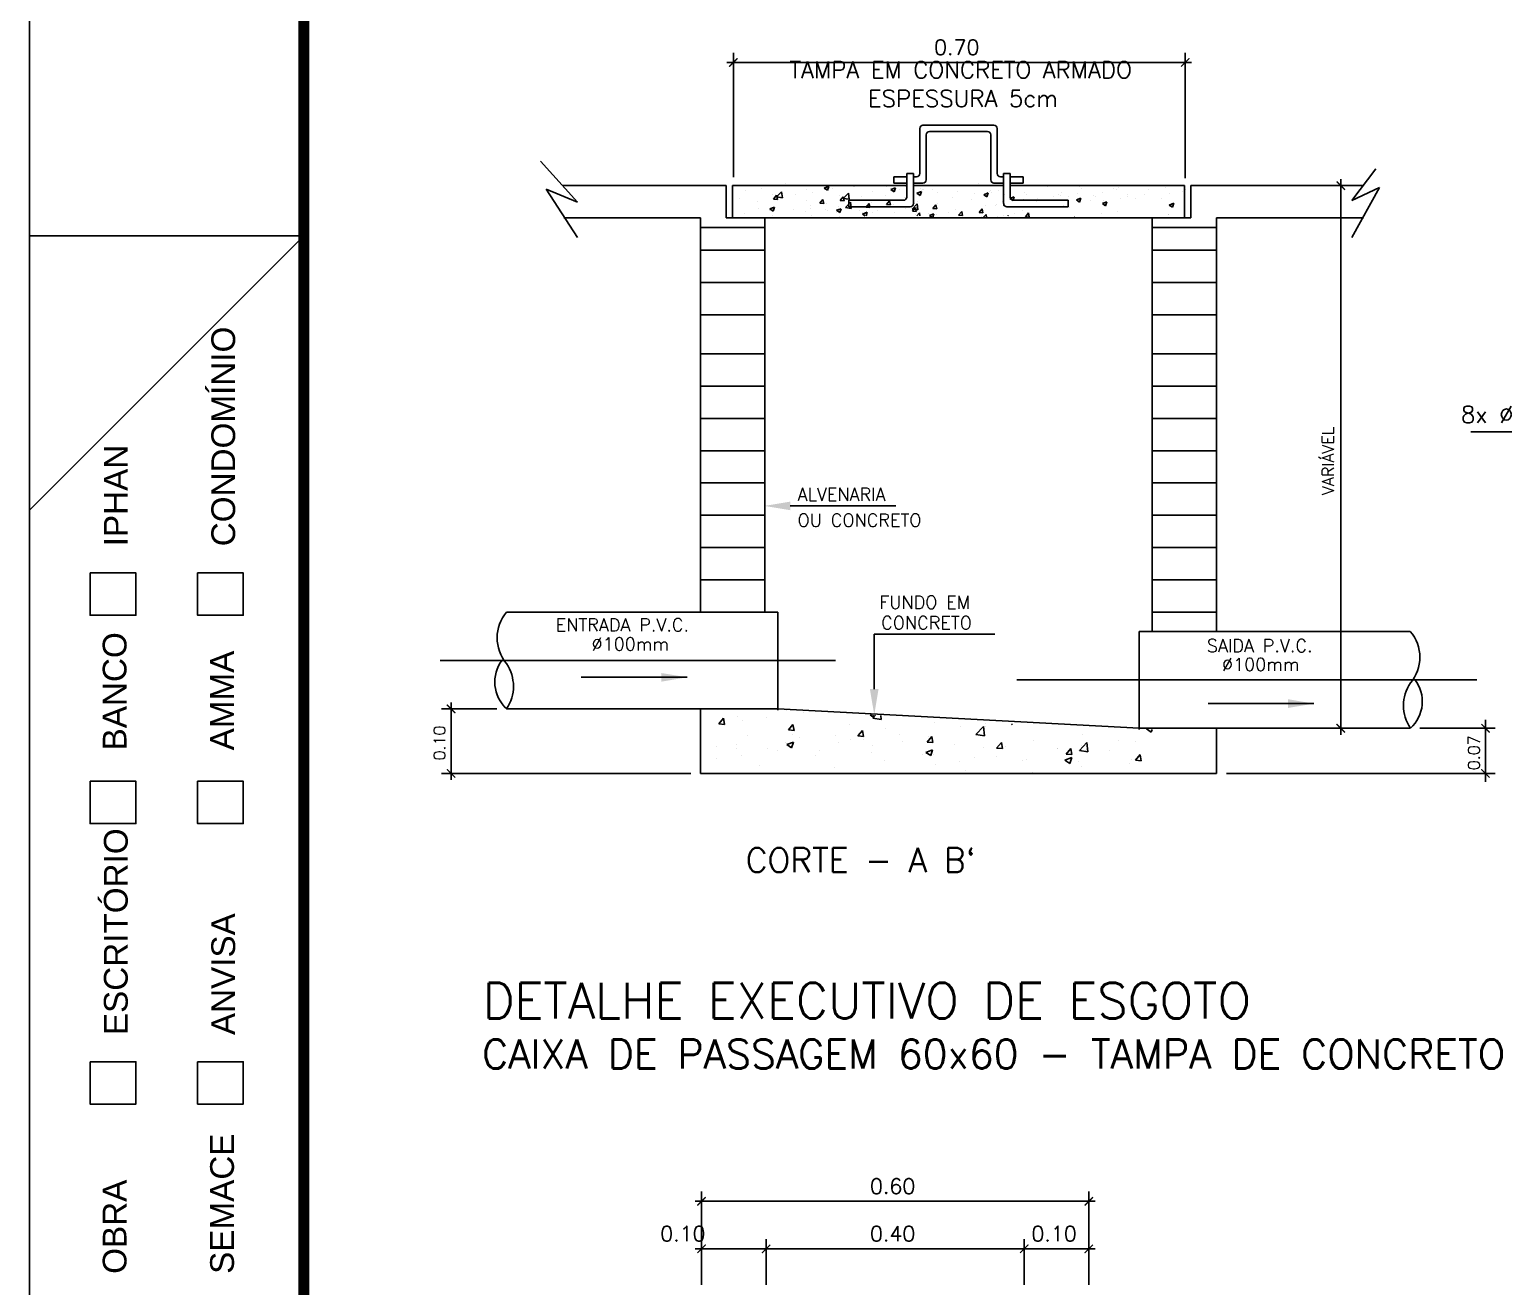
# Model space of a CAD drawing. Extents: x -210 to -126, y -135 to 724.
# Drawn here: x -210.13 to -196.7, y 625.04 to 636.49 of the extents above; entities that cross this region are included whole.
import ezdxf
from ezdxf.enums import TextEntityAlignment as Align

# ---------------------------------------------------------------- set-up
doc = ezdxf.new("R2010")
doc.units = 0
doc.header["$MEASUREMENT"] = 0
doc.linetypes.add('CENTER2', pattern=[28.575, 19.05, -3.175, 3.175, -3.175])
for name, color, linetype in [('A-LAYOUT', 7, 'CONTINUOUS'), ('DETALLHES_CAIXAS', 6, 'CONTINUOUS'), ("PRANCHA - PROJETU'S", 7, 'CONTINUOUS'), ('TXT_1', 2, 'CONTINUOUS'), ('TXT_2', 6, 'CONTINUOUS')]:
    doc.layers.add(name, color=color, linetype=linetype)
doc.styles.add('ADITIVOCAD', font='ROMANS.shx')
doc.styles.add('ARIAL', font='arial.ttf', dxfattribs={"height": 2})
doc.styles.add('ROMANS', font='romans', dxfattribs={"height": 0.1})

# ---------------------------------------------------------------- blocks, each defined once
blk = doc.blocks.new('ADFSGASDFG')
at = {"layer": "PRANCHA - PROJETU'S", "color": 1}
for p, q in [((276.578, 107.346), (276.578, 47.946)), ((279.078, 77.646), (276.578, 75.146)), ((279.078, 77.646), (276.578, 77.646))]:
    blk.add_line(p, q, dxfattribs=at)
at = {"layer": "PRANCHA - PROJETU'S", "color": 4, "const_width": 0.1}
blk.add_lwpolyline([(279.078, 106.346), (359.678, 106.346), (359.678, 48.946), (279.078, 48.946)], close=True, dxfattribs=at)
at = {"layer": "PRANCHA - PROJETU'S"}
for points in [[(277.13, 74.573), (277.548, 74.573), (277.548, 74.187), (277.13, 74.187)], [(278.109, 74.573), (278.526, 74.573), (278.526, 74.187), (278.109, 74.187)], [(277.13, 72.674), (277.548, 72.674), (277.548, 72.289), (277.13, 72.289)], [(278.109, 72.674), (278.526, 72.674), (278.526, 72.289), (278.109, 72.289)], [(277.13, 70.118), (277.548, 70.118), (277.548, 69.732), (277.13, 69.732)], [(278.109, 70.118), (278.526, 70.118), (278.526, 69.732), (278.109, 69.732)]]:
    blk.add_lwpolyline(points, close=True, dxfattribs=at)
at = {"layer": "PRANCHA - PROJETU'S", "color": 2, "style": 'ARIAL'}
for s, p in [('CONDOMÍNIO', (278.235, 74.816)), ('IPHAN', (277.256, 74.816)), ('BANCO', (277.245, 72.956)), ('AMMA', (278.224, 72.956)), ('ESCRITÓRIO', (277.256, 70.361)), ('ANVISA', (278.235, 70.361)), ('SEMACE', (278.224, 68.185)), ('OBRA', (277.245, 68.185))]:
    blk.add_text(s, height=0.2168, rotation=90, dxfattribs=at).set_placement(p, align=Align.TOP_LEFT)

msp = doc.modelspace()

# ---------------------------------------------------------------- linework, layer by layer
at = {"layer": 'A-LAYOUT', "linetype": 'ByBlock'}
for p, q in [((-203.776, 636.193), (-199.541, 636.193)), ((-203.717, 635.148), (-203.717, 636.281)), ((-199.6, 635.139), (-199.6, 636.281)), ((-198.181, 630.066), (-198.181, 635.129)), ((-198.064, 635.07), (-198.27, 635.07)), ((-205.871, 630.301), (-206.378, 630.301)), ((-206.289, 629.654), (-206.289, 630.36)), ((-197.636, 630.125), (-198.27, 630.125)), ((-197.46, 630.125), (-196.775, 630.125)), ((-196.863, 630.125), (-196.863, 630.201)), ((-196.863, 629.713), (-196.863, 630.125)), ((-204.106, 629.713), (-206.378, 629.713)), ((-199.224, 629.713), (-196.775, 629.713)), ((-196.863, 629.713), (-196.863, 629.637)), ((-204.007, 625.051), (-204.007, 625.901)), ((-200.478, 625.051), (-200.478, 625.901)), ((-204.066, 625.813), (-200.419, 625.813)), ((-204.007, 625.051), (-204.007, 625.468)), ((-203.419, 625.051), (-203.419, 625.468)), ((-203.419, 625.051), (-203.419, 625.468)), ((-201.066, 625.051), (-201.066, 625.468)), ((-201.066, 625.051), (-201.066, 625.468)), ((-200.478, 625.051), (-200.478, 625.468)), ((-204.066, 625.38), (-203.36, 625.38)), ((-203.478, 625.38), (-201.007, 625.38)), ((-201.125, 625.38), (-200.419, 625.38))]:
    msp.add_line(p, q, dxfattribs=at)
at = {"layer": 'A-LAYOUT'}
for p, q in [((-202.018, 635.592), (-202.018, 635.18)), ((-201.989, 635.622), (-201.342, 635.622)), ((-201.959, 635.533), (-201.959, 635.122)), ((-201.93, 635.563), (-201.401, 635.563)), ((-201.371, 635.533), (-201.371, 635.122)), ((-201.312, 635.592), (-201.312, 635.18)), ((-205.475, 635.292), (-205.136, 634.918)), ((-202.254, 635.151), (-202.136, 635.151)), ((-202.254, 635.151), (-202.254, 635.092)), ((-202.254, 635.092), (-202.136, 635.092)), ((-202.136, 634.966), (-202.136, 635.18)), ((-202.136, 635.18), (-202.077, 635.18)), ((-202.077, 634.907), (-202.077, 635.18)), ((-202.077, 635.151), (-202.048, 635.151)), ((-202.077, 635.092), (-201.989, 635.092)), ((-201.342, 635.092), (-201.254, 635.092)), ((-201.283, 635.151), (-201.254, 635.151)), ((-201.254, 634.907), (-201.254, 635.18)), ((-201.254, 635.18), (-201.195, 635.18)), ((-201.195, 634.966), (-201.195, 635.18)), ((-201.195, 635.151), (-201.077, 635.151)), ((-201.195, 635.092), (-201.077, 635.092)), ((-201.077, 635.151), (-201.077, 635.092)), ((-197.862, 635.224), (-198.082, 634.935)), ((-205.136, 634.918), (-205.424, 635.037)), ((-205.424, 635.037), (-205.136, 634.596)), ((-203.604, 635.024), (-203.604, 635.024)), ((-203.457, 635.044), (-203.457, 635.044)), ((-203.36, 634.99), (-203.36, 634.99)), ((-203.351, 634.948), (-203.323, 634.982)), ((-203.323, 634.968), (-203.277, 635.015)), ((-203.316, 634.945), (-203.323, 634.982)), ((-203.323, 634.968), (-203.27, 634.959)), ((-203.27, 634.959), (-203.277, 635.015)), ((-203.245, 635.086), (-203.245, 635.086)), ((-203.234, 635.073), (-203.234, 635.073)), ((-203.154, 634.988), (-203.154, 634.988)), ((-203.054, 635.034), (-203.054, 635.034)), ((-202.996, 635.011), (-202.996, 635.011)), ((-202.931, 635.073), (-202.931, 635.073)), ((-202.89, 635.048), (-202.848, 635.064)), ((-202.89, 635.048), (-202.86, 635.028)), ((-202.86, 635.028), (-202.848, 635.063)), ((-202.849, 635.03), (-202.849, 635.03)), ((-202.811, 635.047), (-202.811, 635.047)), ((-202.752, 635.075), (-202.752, 635.075)), ((-202.751, 634.977), (-202.751, 634.977)), ((-202.743, 634.934), (-202.715, 634.968)), ((-202.715, 634.954), (-202.669, 635.002)), ((-202.708, 634.931), (-202.715, 634.968)), ((-202.662, 634.946), (-202.669, 635.002)), ((-202.637, 635.073), (-202.637, 635.073)), ((-202.626, 635.06), (-202.626, 635.06)), ((-202.617, 635.06), (-202.617, 635.06)), ((-202.546, 634.974), (-202.546, 634.974)), ((-202.446, 635.021), (-202.446, 635.021)), ((-202.327, 634.976), (-202.327, 634.976)), ((-202.323, 635.06), (-202.323, 635.06)), ((-202.281, 635.034), (-202.24, 635.05)), ((-202.281, 635.034), (-202.252, 635.015)), ((-202.252, 635.015), (-202.24, 635.05)), ((-202.203, 635.033), (-202.203, 635.033)), ((-202.157, 634.961), (-202.157, 634.961)), ((-202.144, 635.062), (-202.144, 635.062)), ((-202.129, 635.007), (-202.129, 635.007)), ((-202.044, 635.001), (-202.003, 635.016)), ((-202.044, 635.001), (-202.015, 634.981)), ((-202.015, 634.981), (-202.003, 635.016)), ((-202.009, 635.046), (-202.009, 635.046)), ((-201.989, 635.033), (-201.989, 635.033)), ((-201.984, 635.035), (-201.984, 635.035)), ((-201.906, 635.036), (-201.906, 635.036)), ((-201.855, 635.003), (-201.855, 635.003)), ((-201.719, 634.963), (-201.719, 634.963)), ((-201.675, 635.02), (-201.675, 635.02)), ((-201.52, 634.994), (-201.52, 634.994)), ((-201.485, 635.086), (-201.485, 635.086)), ((-201.436, 634.987), (-201.395, 635.003)), ((-201.436, 634.987), (-201.407, 634.968)), ((-201.407, 634.967), (-201.395, 635.003)), ((-201.381, 635.02), (-201.381, 635.02)), ((-201.376, 635.022), (-201.376, 635.022)), ((-201.361, 635.007), (-201.361, 635.007)), ((-201.298, 635.023), (-201.298, 635.023)), ((-201.252, 635.085), (-201.252, 635.085)), ((-201.246, 634.989), (-201.246, 634.989)), ((-201.199, 634.953), (-201.158, 634.969)), ((-201.171, 635.072), (-201.171, 635.072)), ((-201.17, 634.934), (-201.158, 634.969)), ((-201.067, 635.007), (-201.067, 635.007)), ((-201.047, 634.993), (-201.047, 634.993)), ((-200.877, 635.072), (-200.877, 635.072)), ((-200.857, 635.059), (-200.857, 635.059)), ((-200.8, 634.97), (-200.8, 634.97)), ((-200.753, 634.993), (-200.753, 634.993)), ((-200.733, 634.98), (-200.733, 634.98)), ((-200.73, 635.006), (-200.73, 635.006)), ((-200.66, 634.968), (-200.66, 634.968)), ((-200.644, 635.071), (-200.644, 635.071)), ((-200.578, 635), (-200.578, 635)), ((-200.563, 635.059), (-200.563, 635.059)), ((-200.543, 635.046), (-200.543, 635.046)), ((-200.439, 634.98), (-200.439, 634.98)), ((-200.419, 634.967), (-200.419, 634.967)), ((-200.387, 635.065), (-200.387, 635.065)), ((-200.355, 635.012), (-200.355, 635.012)), ((-200.249, 635.046), (-200.249, 635.046)), ((-200.229, 635.033), (-200.229, 635.033)), ((-200.206, 635.049), (-200.206, 635.049)), ((-200.192, 634.957), (-200.192, 634.957)), ((-200.125, 634.967), (-200.125, 634.967)), ((-200.122, 634.993), (-200.122, 634.993)), ((-199.97, 634.986), (-199.97, 634.986)), ((-199.935, 635.033), (-199.935, 635.033)), ((-199.779, 635.051), (-199.779, 635.051)), ((-199.746, 634.999), (-199.746, 634.999)), ((-199.621, 635.019), (-199.621, 635.019)), ((-199.598, 635.035), (-199.598, 635.035)), ((-198.082, 634.935), (-197.828, 635.054)), ((-197.828, 635.054), (-198.082, 634.596)), ((-203.657, 634.952), (-203.657, 634.952)), ((-203.497, 634.929), (-203.497, 634.929)), ((-203.486, 634.866), (-203.486, 634.866)), ((-203.389, 634.841), (-203.389, 634.841)), ((-203.384, 634.858), (-203.343, 634.874)), ((-203.384, 634.858), (-203.355, 634.838)), ((-203.355, 634.838), (-203.343, 634.874)), ((-203.351, 634.948), (-203.316, 634.945)), ((-203.172, 634.853), (-203.172, 634.853)), ((-203.061, 634.838), (-203.061, 634.838)), ((-203.049, 634.939), (-203.049, 634.939)), ((-203.017, 634.89), (-203.017, 634.89)), ((-203.013, 634.859), (-203.013, 634.859)), ((-202.93, 634.911), (-202.901, 634.945)), ((-202.93, 634.911), (-202.894, 634.908)), ((-202.894, 634.908), (-202.901, 634.945)), ((-202.889, 634.915), (-202.889, 634.915)), ((-202.878, 634.853), (-202.878, 634.853)), ((-202.87, 634.909), (-202.87, 634.909)), ((-202.858, 634.84), (-202.858, 634.84)), ((-202.781, 634.828), (-202.781, 634.828)), ((-202.776, 634.845), (-202.735, 634.86)), ((-202.776, 634.845), (-202.746, 634.825)), ((-202.759, 634.88), (-202.759, 634.88)), ((-202.746, 634.825), (-202.735, 634.86)), ((-202.743, 634.934), (-202.708, 634.931)), ((-202.715, 634.954), (-202.662, 634.946)), ((-202.695, 634.87), (-202.649, 634.918)), ((-202.695, 634.87), (-202.643, 634.862)), ((-202.67, 634.917), (-202.67, 634.917)), ((-202.665, 634.937), (-202.165, 634.937)), ((-202.665, 634.878), (-202.665, 634.937)), ((-202.665, 634.878), (-202.106, 634.878)), ((-202.643, 634.862), (-202.649, 634.918)), ((-202.647, 634.939), (-202.647, 634.939)), ((-202.564, 634.84), (-202.564, 634.84)), ((-202.544, 634.827), (-202.544, 634.827)), ((-202.539, 634.811), (-202.497, 634.827)), ((-202.508, 634.874), (-202.479, 634.908)), ((-202.508, 634.874), (-202.473, 634.871)), ((-202.508, 634.796), (-202.497, 634.827)), ((-202.473, 634.871), (-202.479, 634.908)), ((-202.462, 634.917), (-202.462, 634.917)), ((-202.453, 634.825), (-202.453, 634.825)), ((-202.409, 634.877), (-202.409, 634.877)), ((-202.405, 634.845), (-202.405, 634.845)), ((-202.321, 634.898), (-202.293, 634.931)), ((-202.321, 634.898), (-202.286, 634.894)), ((-202.286, 634.894), (-202.293, 634.931)), ((-202.262, 634.896), (-202.262, 634.896)), ((-202.25, 634.826), (-202.25, 634.826)), ((-202.151, 634.866), (-202.151, 634.866)), ((-202.087, 634.857), (-202.041, 634.905)), ((-202.087, 634.857), (-202.035, 634.849)), ((-202.086, 634.837), (-202.057, 634.871)), ((-202.086, 634.837), (-202.051, 634.834)), ((-202.062, 634.904), (-202.062, 634.904)), ((-202.051, 634.834), (-202.057, 634.871)), ((-202.035, 634.849), (-202.041, 634.905)), ((-202.039, 634.925), (-202.039, 634.925)), ((-201.9, 634.861), (-201.871, 634.894)), ((-201.9, 634.861), (-201.864, 634.858)), ((-201.864, 634.858), (-201.871, 634.894)), ((-201.854, 634.904), (-201.854, 634.904)), ((-201.759, 634.829), (-201.759, 634.829)), ((-201.689, 634.853), (-201.689, 634.853)), ((-201.664, 634.8), (-201.636, 634.834)), ((-201.629, 634.797), (-201.636, 634.834)), ((-201.548, 634.948), (-201.548, 634.948)), ((-201.478, 634.824), (-201.449, 634.858)), ((-201.478, 634.824), (-201.443, 634.821)), ((-201.443, 634.821), (-201.449, 634.858)), ((-201.416, 634.888), (-201.416, 634.888)), ((-201.33, 634.89), (-201.33, 634.89)), ((-201.319, 634.902), (-201.319, 634.902)), ((-201.263, 634.923), (-201.263, 634.923)), ((-201.259, 634.889), (-201.259, 634.889)), ((-201.224, 634.878), (-200.665, 634.878)), ((-201.199, 634.953), (-201.17, 634.934)), ((-201.165, 634.937), (-200.665, 634.937)), ((-201.081, 634.84), (-201.081, 634.84)), ((-201.073, 634.947), (-201.073, 634.947)), ((-200.957, 634.93), (-200.957, 634.93)), ((-200.948, 634.951), (-200.948, 634.951)), ((-200.808, 634.875), (-200.808, 634.875)), ((-200.711, 634.889), (-200.711, 634.889)), ((-200.665, 634.878), (-200.665, 634.937)), ((-200.651, 634.875), (-200.651, 634.875)), ((-200.591, 634.94), (-200.55, 634.956)), ((-200.591, 634.94), (-200.562, 634.92)), ((-200.562, 634.92), (-200.55, 634.956)), ((-200.465, 634.934), (-200.465, 634.934)), ((-200.354, 634.906), (-200.313, 634.922)), ((-200.354, 634.906), (-200.325, 634.887)), ((-200.349, 634.917), (-200.349, 634.917)), ((-200.34, 634.938), (-200.34, 634.938)), ((-200.325, 634.887), (-200.313, 634.922)), ((-200.214, 634.836), (-200.214, 634.836)), ((-200.052, 634.954), (-200.052, 634.954)), ((-199.811, 634.954), (-199.811, 634.954)), ((-199.746, 634.893), (-199.704, 634.909)), ((-199.746, 634.893), (-199.716, 634.873)), ((-199.716, 634.873), (-199.704, 634.909)), ((-199.606, 634.823), (-199.606, 634.823)), ((-203.612, 634.812), (-203.612, 634.812)), ((-203.356, 634.8), (-203.356, 634.8)), ((-203.003, 634.798), (-203.003, 634.798)), ((-202.748, 634.786), (-202.748, 634.786)), ((-202.539, 634.811), (-202.516, 634.796)), ((-202.061, 634.804), (-202.061, 634.804)), ((-202.045, 634.796), (-202.021, 634.821)), ((-202.019, 634.796), (-202.021, 634.821)), ((-201.936, 634.813), (-201.936, 634.813)), ((-201.93, 634.798), (-201.889, 634.813)), ((-201.93, 634.798), (-201.908, 634.782)), ((-201.916, 634.8), (-201.916, 634.8)), ((-201.9, 634.782), (-201.889, 634.813)), ((-201.862, 634.807), (-201.862, 634.807)), ((-201.664, 634.8), (-201.629, 634.797)), ((-201.452, 634.791), (-201.452, 634.791)), ((-201.437, 634.782), (-201.413, 634.807)), ((-201.41, 634.782), (-201.413, 634.807)), ((-201.308, 634.787), (-201.308, 634.787)), ((-201.254, 634.794), (-201.254, 634.794)), ((-201.215, 634.796), (-201.214, 634.797)), ((-201.213, 634.796), (-201.214, 634.797)), ((-201.151, 634.816), (-201.151, 634.816)), ((-201.056, 634.787), (-201.027, 634.821)), ((-201.056, 634.787), (-201.021, 634.784)), ((-201.021, 634.784), (-201.027, 634.821)), ((-200.607, 634.782), (-200.606, 634.784)), ((-200.605, 634.782), (-200.606, 634.784)), ((-200.362, 634.816), (-200.362, 634.816)), ((-200.361, 634.817), (-200.361, 634.817)), ((-199.754, 634.803), (-199.754, 634.803)), ((-199.753, 634.803), (-199.753, 634.803)), ((-194.558, 632.826), (-196.998, 632.826)), ((-203.199, 632.151), (-202.235, 632.151)), ((-205.783, 631.183), (-204.018, 631.183)), ((-203.43, 631.183), (-203.312, 631.183)), ((-203.312, 631.183), (-203.312, 630.289)), ((-202.433, 630.482), (-202.433, 630.982)), ((-202.433, 630.982), (-201.334, 630.982)), ((-200.018, 631.007), (-200.018, 630.113)), ((-199.901, 631.007), (-200.018, 631.007)), ((-197.548, 631.007), (-199.313, 631.007)), ((-205.103, 630.589), (-204.139, 630.589)), ((-204.018, 630.301), (-205.783, 630.301)), ((-203.714, 630.301), (-203.713, 630.301)), ((-203.713, 630.301), (-203.713, 630.301)), ((-203.23, 630.288), (-203.23, 630.288)), ((-203.08, 630.268), (-203.08, 630.268)), ((-199.391, 630.349), (-198.426, 630.349)), ((-203.849, 630.165), (-203.807, 630.216)), ((-203.849, 630.165), (-203.797, 630.16)), ((-203.797, 630.16), (-203.807, 630.216)), ((-203.676, 630.231), (-203.676, 630.231)), ((-203.635, 630.195), (-203.635, 630.195)), ((-203.414, 630.224), (-203.414, 630.224)), ((-203.216, 630.11), (-203.174, 630.16)), ((-203.164, 630.105), (-203.174, 630.16)), ((-202.662, 630.157), (-202.662, 630.157)), ((-202.469, 630.246), (-202.445, 630.23)), ((-202.447, 630.215), (-202.421, 630.243)), ((-202.447, 630.215), (-202.369, 630.203)), ((-202.445, 630.23), (-202.44, 630.244)), ((-202.369, 630.203), (-202.373, 630.24)), ((-202.33, 630.122), (-202.33, 630.122)), ((-201.884, 630.179), (-201.884, 630.179)), ((-201.643, 630.14), (-201.643, 630.14)), ((-201.506, 630.069), (-201.437, 630.141)), ((-201.427, 630.057), (-201.437, 630.141)), ((-201.422, 630.169), (-201.422, 630.169)), ((-201.422, 630.14), (-201.422, 630.14)), ((-201.182, 630.162), (-201.177, 630.159)), ((-201.177, 630.159), (-201.176, 630.162)), ((-199.953, 630.118), (-199.936, 630.125)), ((-199.313, 630.125), (-197.548, 630.125)), ((-203.588, 630.06), (-203.588, 630.06)), ((-203.241, 629.994), (-203.241, 629.994)), ((-203.231, 629.975), (-203.169, 629.999)), ((-203.216, 630.11), (-203.164, 630.105)), ((-203.187, 629.945), (-203.169, 629.999)), ((-203.177, 630.068), (-203.177, 630.068)), ((-203.117, 630.04), (-203.117, 630.04)), ((-202.783, 630.06), (-202.783, 630.06)), ((-202.755, 629.993), (-202.755, 629.993)), ((-202.646, 630.02), (-202.646, 630.02)), ((-202.584, 630.054), (-202.541, 630.105)), ((-202.584, 630.054), (-202.531, 630.05)), ((-202.531, 630.05), (-202.541, 630.105)), ((-202.534, 630.022), (-202.534, 630.022)), ((-202.2, 630.066), (-202.2, 630.066)), ((-202.175, 630.001), (-202.175, 630.001)), ((-201.951, 629.999), (-201.908, 630.05)), ((-201.951, 629.999), (-201.898, 629.994)), ((-201.936, 630.051), (-201.936, 630.051)), ((-201.898, 629.994), (-201.908, 630.05)), ((-201.506, 630.069), (-201.427, 630.057)), ((-201.318, 629.944), (-201.275, 629.994)), ((-201.265, 629.939), (-201.275, 629.994)), ((-200.984, 630.013), (-200.984, 630.013)), ((-200.564, 629.923), (-200.496, 629.995)), ((-200.538, 630.07), (-200.538, 630.07)), ((-200.486, 629.911), (-200.496, 629.995)), ((-200.208, 630.011), (-200.208, 630.011)), ((-200.056, 630.007), (-200.056, 630.007)), ((-199.953, 630.118), (-199.909, 630.089)), ((-199.909, 630.089), (-199.901, 630.114)), ((-203.873, 629.962), (-203.873, 629.962)), ((-203.691, 629.98), (-203.691, 629.98)), ((-203.687, 629.938), (-203.687, 629.938)), ((-203.646, 629.876), (-203.646, 629.876)), ((-203.402, 629.942), (-203.402, 629.942)), ((-203.312, 629.92), (-203.312, 629.92)), ((-203.231, 629.975), (-203.187, 629.945)), ((-202.965, 629.875), (-202.965, 629.875)), ((-202.931, 629.922), (-202.931, 629.922)), ((-202.46, 629.902), (-202.46, 629.902)), ((-202.451, 629.963), (-202.451, 629.963)), ((-201.989, 629.882), (-201.989, 629.882)), ((-201.963, 629.904), (-201.901, 629.928)), ((-201.963, 629.904), (-201.919, 629.875)), ((-201.919, 629.875), (-201.901, 629.928)), ((-201.895, 629.885), (-201.895, 629.885)), ((-201.704, 629.981), (-201.704, 629.981)), ((-201.518, 629.862), (-201.518, 629.862)), ((-201.437, 629.951), (-201.437, 629.951)), ((-201.32, 629.865), (-201.32, 629.865)), ((-201.318, 629.944), (-201.265, 629.939)), ((-201.233, 629.961), (-201.233, 629.961)), ((-200.763, 629.938), (-200.763, 629.938)), ((-200.762, 629.941), (-200.762, 629.941)), ((-200.695, 629.834), (-200.633, 629.857)), ((-200.685, 629.888), (-200.643, 629.939)), ((-200.685, 629.888), (-200.632, 629.884)), ((-200.651, 629.804), (-200.633, 629.857)), ((-200.632, 629.884), (-200.643, 629.939)), ((-200.57, 629.919), (-200.57, 629.919)), ((-200.564, 629.923), (-200.486, 629.911)), ((-200.542, 629.967), (-200.542, 629.967)), ((-200.291, 629.921), (-200.291, 629.921)), ((-200.052, 629.833), (-200.01, 629.884)), ((-200, 629.828), (-200.01, 629.883)), ((-203.867, 629.847), (-203.867, 629.847)), ((-203.48, 629.786), (-203.48, 629.786)), ((-202.794, 629.766), (-202.794, 629.766)), ((-202.432, 629.718), (-202.432, 629.718)), ((-202.341, 629.829), (-202.341, 629.829)), ((-201.875, 629.792), (-201.875, 629.792)), ((-201.654, 629.821), (-201.654, 629.821)), ((-201.599, 629.743), (-201.599, 629.743)), ((-201.085, 629.831), (-201.085, 629.831)), ((-201.047, 629.842), (-201.047, 629.842)), ((-200.994, 629.72), (-200.994, 629.72)), ((-200.695, 629.834), (-200.651, 629.804)), ((-200.576, 629.822), (-200.576, 629.822)), ((-200.549, 629.776), (-200.549, 629.776)), ((-200.105, 629.802), (-200.105, 629.802)), ((-200.091, 629.842), (-200.091, 629.842)), ((-200.052, 629.833), (-200, 629.828)), ((-203.913, 629.713), (-203.91, 629.714)), ((-203.91, 629.713), (-203.91, 629.714))]:
    msp.add_line(p, q, dxfattribs=at)
at = {"layer": 'A-LAYOUT', "linetype": 'CENTER2'}
for p, q in [((-206.389, 630.742), (-202.786, 630.742)), ((-196.942, 630.566), (-201.133, 630.566))]:
    msp.add_line(p, q, dxfattribs=at)
at = {"layer": 'A-LAYOUT', "linetype": 'ByBlock', "const_width": 0.0115}
for points in [[(-203.679, 636.231), (-203.755, 636.155)], [(-199.638, 636.155), (-199.562, 636.231)], [(-198.143, 635.032), (-198.22, 635.108)], [(-206.251, 630.263), (-206.328, 630.339)], [(-198.22, 630.163), (-198.143, 630.086)], [(-196.901, 630.163), (-196.825, 630.086)], [(-206.328, 629.751), (-206.251, 629.675)], [(-196.825, 629.675), (-196.901, 629.751)], [(-203.969, 625.851), (-204.045, 625.775)], [(-200.516, 625.775), (-200.44, 625.851)], [(-203.969, 625.418), (-204.045, 625.342)], [(-203.457, 625.342), (-203.381, 625.418)], [(-203.381, 625.418), (-203.457, 625.342)], [(-201.028, 625.418), (-201.104, 625.342)], [(-201.104, 625.342), (-201.028, 625.418)], [(-200.516, 625.342), (-200.44, 625.418)]]:
    msp.add_lwpolyline(points, dxfattribs=at)
at = {"layer": 'A-LAYOUT'}
for centre, radius, start, end in [((-201.989, 635.592), 0.0294, 90, 180), ((-201.93, 635.533), 0.0294, 90, 180), ((-201.401, 635.533), 0.0294, 0, 90), ((-201.342, 635.592), 0.0294, 360, 90), ((-202.048, 635.18), 0.0294, 270, 0), ((-201.989, 635.122), 0.0294, 270, 0), ((-201.342, 635.122), 0.0294, 180, 270), ((-201.283, 635.18), 0.0294, 180, 270), ((-202.165, 634.966), 0.0294, 270, 0), ((-201.165, 634.966), 0.0294, 180, 270), ((-202.106, 634.907), 0.0294, 270, 0), ((-201.224, 634.907), 0.0294, 180, 270), ((-205.507, 630.948), 0.363, 139.479, 220.1167), ((-197.824, 630.771), 0.363, 319.8833, 40.521), ((-205.561, 630.546), 0.33, 142.6939, 227.8378), ((-206.09, 630.506), 0.369, 326.2599, 34.1998), ((-197.241, 630.33), 0.369, 145.8002, 213.7401), ((-197.769, 630.369), 0.33, 312.1622, 37.3061)]:
    msp.add_arc(centre, radius, start, end, dxfattribs=at)
for points in [[(-203.199, 632.112), (-203.199, 632.19), (-203.435, 632.151)], [(-204.374, 630.628), (-204.374, 630.549), (-204.139, 630.589)], [(-202.394, 630.482), (-202.473, 630.482), (-202.433, 630.246)], [(-198.662, 630.389), (-198.662, 630.31), (-198.426, 630.349)]]:
    msp.add_solid(points, dxfattribs=at)
at = {"layer": 'DETALLHES_CAIXAS'}
for p, q in [((-204.018, 635.07), (-205.274, 635.07)), ((-204.018, 635.07), (-203.782, 635.07)), ((-203.782, 635.07), (-203.782, 634.776)), ((-203.724, 635.07), (-202.136, 635.07)), ((-203.724, 635.07), (-203.724, 634.776)), ((-202.077, 635.07), (-201.254, 635.07)), ((-201.489, 635.07), (-201.254, 635.07)), ((-201.195, 635.07), (-199.607, 635.07)), ((-199.607, 635.07), (-199.607, 634.776)), ((-199.548, 635.07), (-199.313, 635.07)), ((-199.548, 635.07), (-199.548, 634.776)), ((-199.313, 635.07), (-197.976, 635.07)), ((-204.018, 634.776), (-205.262, 634.776)), ((-204.018, 634.776), (-204.018, 632.948)), ((-203.724, 634.776), (-203.782, 634.776)), ((-203.724, 634.776), (-199.607, 634.776)), ((-203.43, 634.776), (-203.43, 632.948)), ((-199.901, 634.776), (-199.901, 632.948)), ((-199.607, 634.776), (-199.548, 634.776)), ((-199.313, 634.776), (-199.313, 632.948)), ((-199.313, 634.776), (-197.976, 634.776)), ((-204.018, 634.688), (-203.43, 634.688)), ((-199.901, 634.688), (-199.313, 634.688)), ((-204.018, 634.482), (-203.43, 634.482)), ((-199.901, 634.482), (-199.313, 634.482)), ((-204.018, 634.188), (-203.43, 634.188)), ((-199.901, 634.188), (-199.313, 634.188)), ((-204.018, 633.894), (-203.43, 633.894)), ((-199.901, 633.894), (-199.313, 633.894)), ((-204.018, 633.536), (-203.43, 633.536)), ((-199.901, 633.536), (-199.313, 633.536)), ((-204.018, 633.242), (-203.43, 633.242)), ((-199.901, 633.242), (-199.313, 633.242)), ((-204.018, 632.948), (-204.018, 631.183)), ((-204.018, 632.948), (-203.43, 632.948)), ((-203.43, 632.948), (-203.43, 631.183)), ((-199.901, 632.948), (-199.901, 631.007)), ((-199.901, 632.948), (-199.313, 632.948)), ((-199.313, 632.948), (-199.313, 631.007)), ((-204.018, 632.654), (-203.43, 632.654)), ((-199.901, 632.654), (-199.313, 632.654)), ((-204.018, 632.36), (-203.43, 632.36)), ((-199.901, 632.36), (-199.313, 632.36)), ((-204.018, 632.066), (-203.43, 632.066)), ((-199.901, 632.066), (-199.313, 632.066)), ((-204.018, 631.772), (-203.43, 631.772)), ((-199.901, 631.772), (-199.313, 631.772)), ((-204.018, 631.478), (-203.43, 631.478)), ((-199.901, 631.478), (-199.313, 631.478)), ((-204.018, 631.183), (-203.43, 631.183)), ((-199.901, 631.183), (-199.313, 631.183)), ((-199.901, 631.007), (-199.313, 631.007)), ((-204.018, 630.301), (-204.018, 629.713)), ((-204.018, 630.301), (-203.312, 630.301)), ((-203.312, 630.301), (-200.018, 630.125)), ((-200.018, 630.125), (-199.313, 630.125)), ((-199.313, 630.125), (-199.313, 629.713)), ((-204.018, 629.713), (-199.313, 629.713))]:
    msp.add_line(p, q, dxfattribs=at)

# ---------------------------------------------------------------- block references
at = {"layer": "PRANCHA - PROJETU'S", "color": 1}
msp.add_blockref('ADFSGASDFG', (-486.709, 556.967), dxfattribs=at)

# ---------------------------------------------------------------- texts
at = {"layer": 'A-LAYOUT', "style": 'ROMANS'}
for s, p in [('0.70', (-201.888, 636.262)), ('0.60', (-202.472, 625.882)), ('0.10', (-204.383, 625.449)), ('0.40', (-202.472, 625.449)), ('0.10', (-201.001, 625.449))]:
    msp.add_text(s, height=0.1376, dxfattribs=at).set_placement(p)
for s, height, p in [('TAMPA EM CONCRETO ARMADO', 0.15293, (-203.205, 636.126)), ('ESPESSURA 5cm', 0.15293, (-202.49, 635.865)), ('8x %%C5.0mm C/10 - 0.70', 0.15293, (-197.086, 632.984)), ('ALVENARIA', 0.1176, (-203.132, 632.256)), ('OU CONCRETO', 0.11764, (-203.132, 632.021)), ('FUNDO EM', 0.1176, (-202.387, 631.273)), ('ENTRADA P.V.C. ', 0.11764, (-205.336, 631.067)), ('CONCRETO', 0.1176, (-202.37, 631.086)), ('%%C100mm', 0.1176, (-205.009, 630.893)), ('SAIDA P.V.C.', 0.11764, (-199.402, 630.877)), ('%%C100mm', 0.1176, (-199.264, 630.706))]:
    msp.add_text(s, height=height, dxfattribs=at).set_placement(p, align=Align.MIDDLE_LEFT)
for s, p in [('VARIÁVEL', (-198.244, 632.252)), ('0.10', (-206.342, 629.831)), ('0.07', (-196.916, 629.742))]:
    msp.add_text(s, height=0.1059, rotation=90, dxfattribs=at).set_placement(p)
at = {"layer": 'TXT_1', "style": 'ADITIVOCAD'}
msp.add_text('CORTE - A B`', height=0.22057, dxfattribs=at).set_placement((-202.555, 628.923), align=Align.MIDDLE)
at = {"layer": 'TXT_2', "style": 'ADITIVOCAD'}
for s, height, p in [('DETALHE EXECUTIVO DE ESGOTO', 0.3235, (-206.002, 627.48)), ('CAIXA DE PASSAGEM 60x60 - TAMPA DE CONCRETO', 0.26468, (-206.007, 627.023))]:
    msp.add_text(s, height=height, dxfattribs=at).set_placement(p)

doc.saveas('drawing.dxf')
